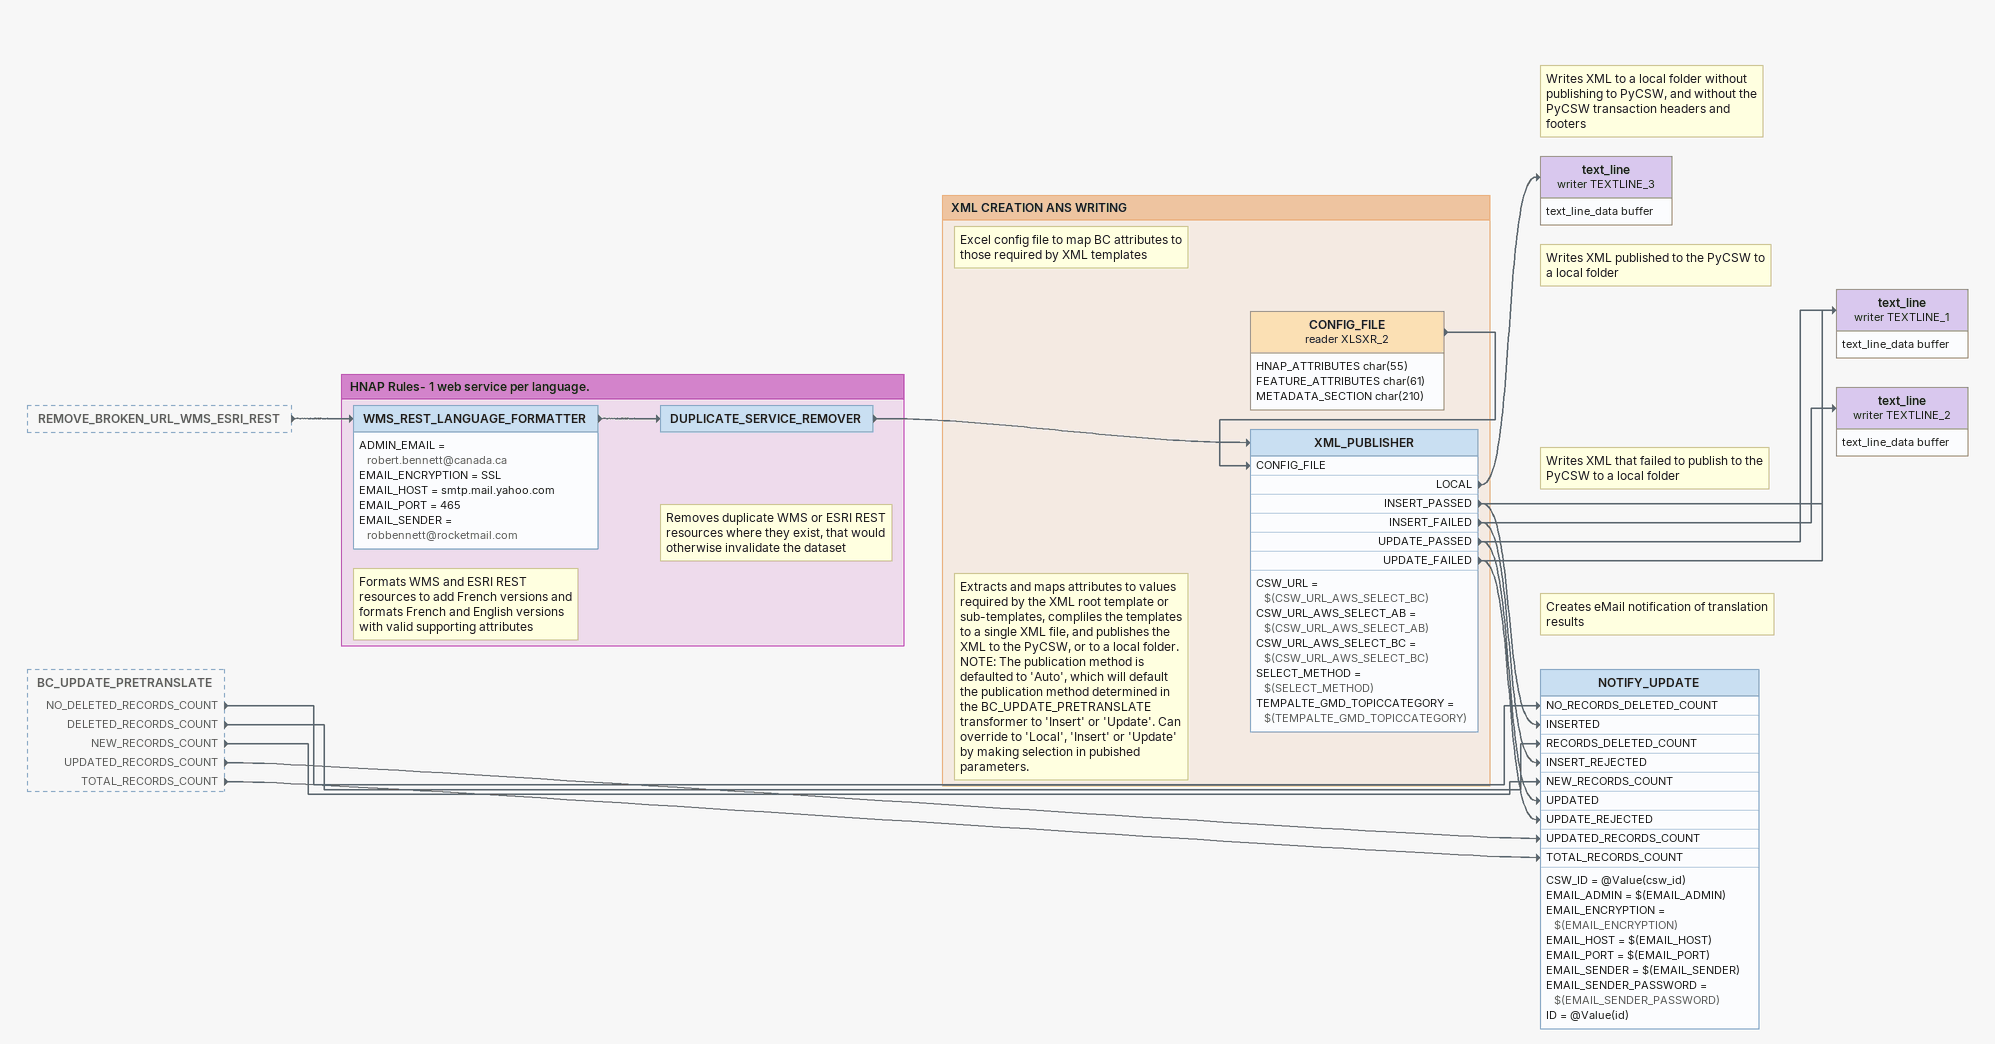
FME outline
REMOVE_BROKEN_URL_WMS_ESRI_REST [outside]
    -> WMS_REST_LANGUAGE_FORMATTER
BC_UPDATE_PRETRANSLATE [outside]
    NO_DELETED_RECORDS_COUNT -> NOTIFY_UPDATE [NO_RECORDS_DELETED_COUNT]
    DELETED_RECORDS_COUNT -> NOTIFY_UPDATE [RECORDS_DELETED_COUNT]
    NEW_RECORDS_COUNT -> NOTIFY_UPDATE [NEW_RECORDS_COUNT]
    UPDATED_RECORDS_COUNT -> NOTIFY_UPDATE [UPDATED_RECORDS_COUNT]
    TOTAL_RECORDS_COUNT -> NOTIFY_UPDATE [TOTAL_RECORDS_COUNT]
Note: Writes XML to a local folder without publishing to PyCSW, and without the PyCSW transaction headers and footers
text_line (writer TEXTLINE_3)
    attributes: text_line_data buffer
Note: Writes XML published to the PyCSW to a local folder
text_line (writer TEXTLINE_1)
    attributes: text_line_data buffer
Note: Writes XML that failed to publish to the PyCSW to a local folder
text_line (writer TEXTLINE_2)
    attributes: text_line_data buffer
Note: Creates eMail notification of translation results
NOTIFY_UPDATE
    CSW_ID = @Value(csw_id)
    EMAIL_ADMIN = $(EMAIL_ADMIN)
    EMAIL_ENCRYPTION = $(EMAIL_ENCRYPTION)
    EMAIL_HOST = $(EMAIL_HOST)
    EMAIL_PORT = $(EMAIL_PORT)
    EMAIL_SENDER = $(EMAIL_SENDER)
    EMAIL_SENDER_PASSWORD = $(EMAIL_SENDER_PASSWORD)
    ID = @Value(id)

Bookmark: HNAP Rules- 1 web service per language.
Note: Formats WMS and ESRI REST resources to add French versions and formats French and English versions with valid supporting attributes
WMS_REST_LANGUAGE_FORMATTER
    ADMIN_EMAIL = robert.bennett@canada.ca
    EMAIL_ENCRYPTION = SSL
    EMAIL_HOST = smtp.mail.yahoo.com
    EMAIL_PORT = 465
    EMAIL_SENDER = robbennett@rocketmail.com
    -> DUPLICATE_SERVICE_REMOVER
Note: Removes duplicate WMS or ESRI REST resources where they exist, that would otherwise invalidate the dataset
DUPLICATE_SERVICE_REMOVER
    -> XML_PUBLISHER

Bookmark: XML CREATION ANS WRITING
Note: Excel config file to map BC attributes to those required by XML templates
CONFIG_FILE (reader XLSXR_2)
    attributes: HNAP_ATTRIBUTES char(55), FEATURE_ATTRIBUTES char(61), METADATA_SECTION char(210)
    -> XML_PUBLISHER [CONFIG_FILE]
Note: Extracts and maps attributes to values required by the XML root template or sub-templates, compliles the templates to a single XML file, and publishes the XML to the PyCSW, or to a local folder. / NOTE: The publication method is defaulted to 'Auto', which will default the publication method determined in the BC_UPDATE_PRETRANSLATE transformer to 'Insert' or 'Update'. Can override to 'Local', 'Insert' or 'Update' by making selection in pubished parameters.
XML_PUBLISHER
    CSW_URL = $(CSW_URL_AWS_SELECT_BC)
    CSW_URL_AWS_SELECT_AB = $(CSW_URL_AWS_SELECT_AB)
    CSW_URL_AWS_SELECT_BC = $(CSW_URL_AWS_SELECT_BC)
    SELECT_METHOD = $(SELECT_METHOD)
    TEMPALTE_GMD_TOPICCATEGORY = $(TEMPALTE_GMD_TOPICCATEGORY)
    LOCAL -> text_line (writer TEXTLINE_3)
    INSERT_PASSED -> text_line (writer TEXTLINE_1)
    INSERT_PASSED -> NOTIFY_UPDATE [INSERTED]
    INSERT_FAILED -> text_line (writer TEXTLINE_2)
    INSERT_FAILED -> NOTIFY_UPDATE [INSERT_REJECTED]
    UPDATE_PASSED -> text_line (writer TEXTLINE_1)
    UPDATE_PASSED -> NOTIFY_UPDATE [UPDATED]
    UPDATE_FAILED -> text_line (writer TEXTLINE_2)
    UPDATE_FAILED -> NOTIFY_UPDATE [UPDATE_REJECTED]
